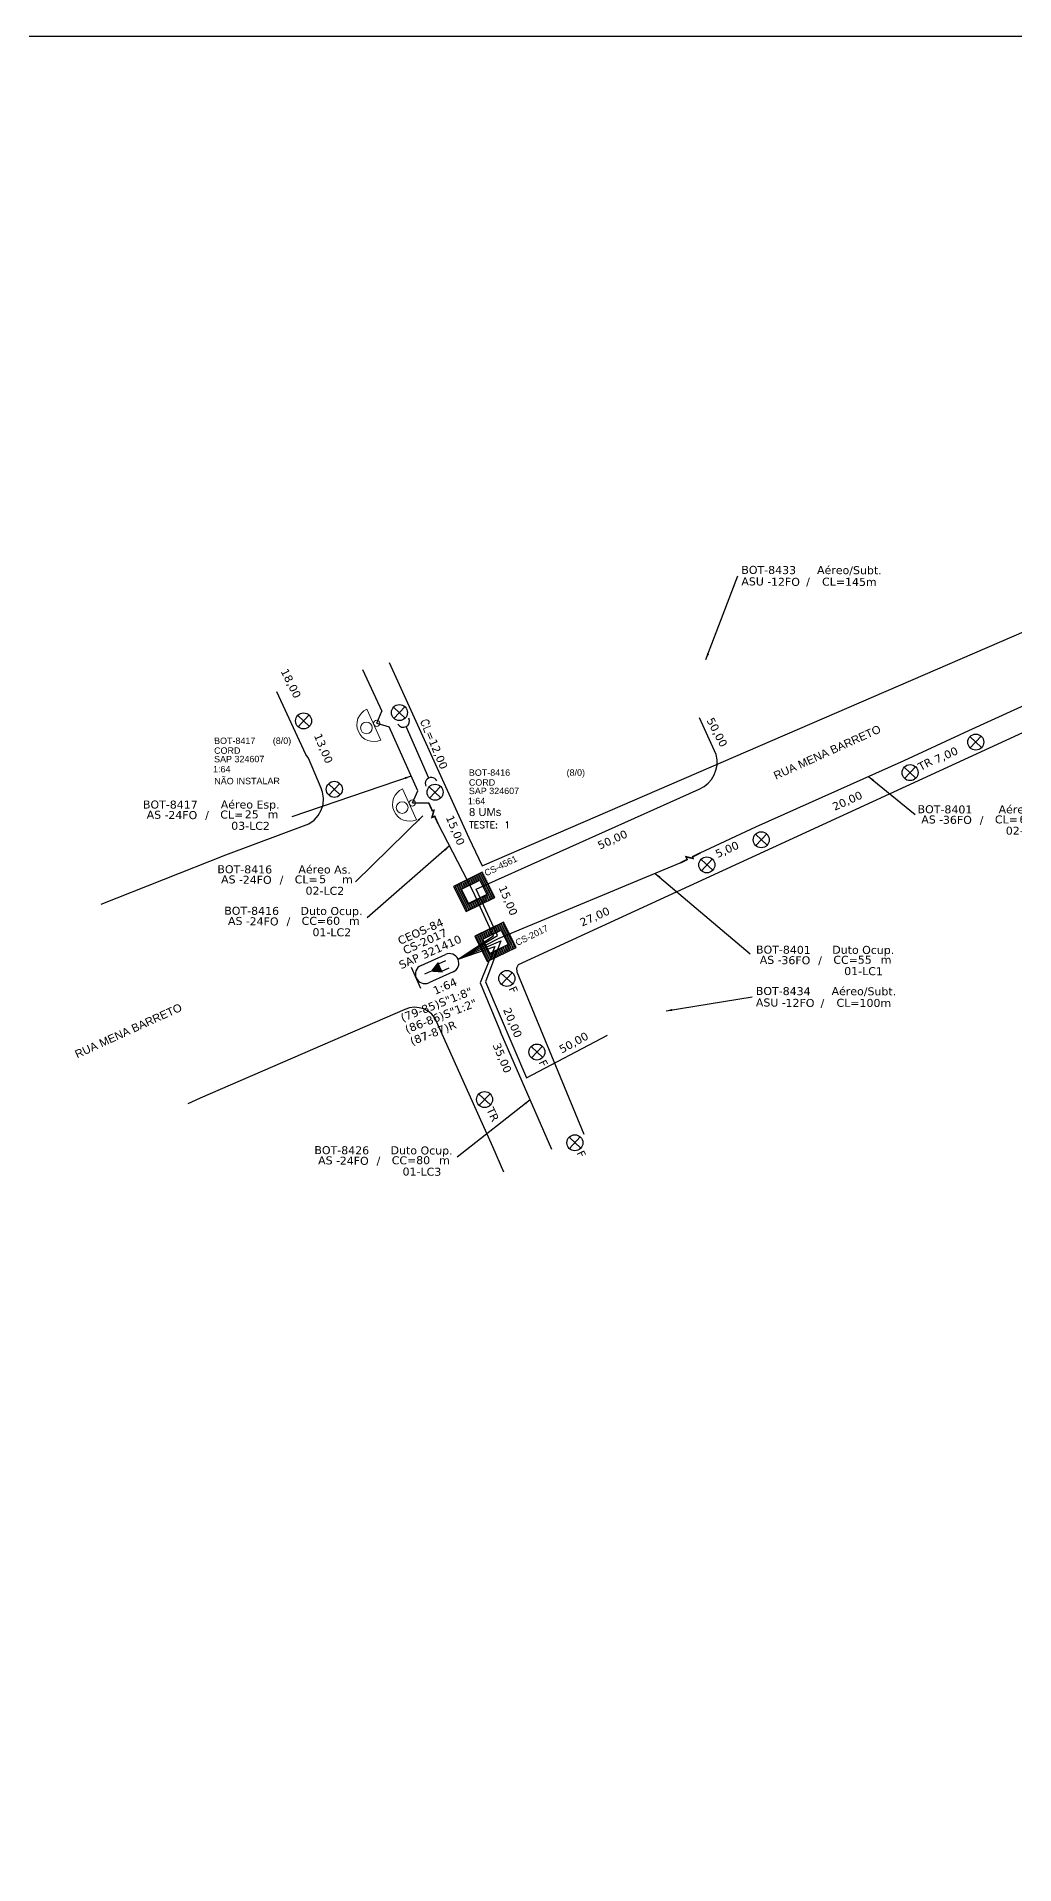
# Model space of a CAD drawing. Extents: x -89 to 749, y 705 to 1299.
# Drawn here: x 429 to 587.8, y 1002 to 1299 of the extents above; entities that cross this region are included whole.
import ezdxf
from ezdxf.enums import TextEntityAlignment as Align

# ---------------------------------------------------------------- set-up
doc = ezdxf.new("R2010")
doc.units = 0
for name, color, linetype in [('10.1-Caixas Subterrâneas', 5, 'Continuous'), ('10.4-Postes', 1, 'Continuous'), ('20.4-CEOS', 1, 'Continuous'), ('CAP a instalar', 1, 'Continuous'), ('label_cabos', 7, 'Continuous'), ('Legenda', 1, 'Continuous'), ('medidas', 3, 'Continuous'), ('QUADRA', 7, 'Continuous'), ('Subida Lateral', 5, 'Continuous')]:
    doc.layers.add(name, color=color, linetype=linetype)
for name, color, linetype, lineweight in [("20.0-LEGENDA DOS CDO'S", 1, 'Continuous', 0), ('20.2-CDO_POSTE', 1, 'Continuous', 5), ('20.6-CORDOALHA_SUPORTE', 7, 'Continuous', 25), ('CORDOALHA_SUPORTE', 7, 'Continuous', 25), ('Segmento Logradouro Texto', 7, 'Continuous', 0)]:
    doc.layers.add(name, color=color, linetype=linetype, lineweight=lineweight)
doc.layers.add('EXTRA', color=50, linetype='Continuous', plot=False)
doc.styles.add('ARIAL', font='arial.ttf')
doc.styles.add('DIGICADE', font='arial.ttf')
doc.styles.add('ROMANS', font='romans')
doc.styles.add('siredit', font='verdana.ttf')
doc.linetypes.add('FENCELINE1', pattern='A,0.25,-0.1,[133,ltypeshp.shx,S=0.1,R=0,X=-0.1,Y=0],-0.1,1', length=1.45)
doc.dimstyles.new('CC', dxfattribs={"dimtxt": 1, "dimasz": 2, "dimexe": 0.18, "dimexo": 0.0625, "dimgap": 0.09, "dimtad": 0, "dimdec": 0, "dimrnd": 1, "dimzin": 0, "dimdsep": 46, "dimtxsty": 'siredit', "dimblk": 'NONE', "dimcen": 0, "dimse1": 1, "dimse2": 1, "dimsd1": 1, "dimsd2": 1, "dimclrt": 7, "dimadec": 0, "dimazin": 0, "dimtfac": 1, "dimtdec": 0, "dimtofl": 0, "dimtmove": 0, "dimatfit": 3, "dimfxl": 0, "dimtolj": 1, "dimtzin": 0, "dimarcsym": 0})

# ---------------------------------------------------------------- blocks, each defined once
blk = doc.blocks.new('*U86')
at = {"layer": '20.4-CEOS', "color": 7, "style": 'siredit'}
for tag, p in [('FIBRAS_SPLITTER', (0, 0)), ('FIBRAS_TOP_C', (0, -4.13)), ('RESERVA_FINAIS', (0, -5.46))]:
    blk.add_attdef(tag, p, '', height=1.01, dxfattribs=at)
for tag, p, flags in [('ID_ATIVIDADE', (0, -6.77), 3), ('QTDE', (0, -9.4), 1), ('FATOR', (0, -8.09), 1), ('FID', (0, -10.71), 1)]:
    blk.add_attdef(tag, p, '', height=1.01, dxfattribs=dict(at, flags=flags))
blk = doc.blocks.new('*U88')
at = {"layer": '20.4-CEOS', "color": 7, "style": 'siredit'}
blk.add_attdef('FIBRAS_SPLITTER', (0, 0), '', height=1.01, dxfattribs=at)
for tag, p, flags in [('ID_ATIVIDADE', (0, -1.48), 3), ('FATOR', (0, -2.79), 1), ('QTDE', (0, -4.11), 1), ('FID', (0, -5.42), 1)]:
    blk.add_attdef(tag, p, '', height=1.01, dxfattribs=dict(at, flags=flags))
blk = doc.blocks.new('*U90')
at = {"color": 0}
blk.add_line((2.14, -0.58), (-2.1, -0.68), dxfattribs=at)
for centre, radius in [((0, 0.38), 0.733), ((0.03, -1.03), 0.393)]:
    blk.add_circle(centre, radius, dxfattribs=at)
blk.add_arc((0.02, -0.63), 2.12, 1.3782, 181.3782, dxfattribs=at)
blk = doc.blocks.new('*X65')
at = {"color": 0, "linetype": 'Continuous'}
for p, q in [((-1.25, 0.34099), (-0.49099, 1.1)), ((-1.25, 0.517767), (-0.667767, 1.1)), ((-1.25, 0.694544), (-0.844544, 1.1)), ((-1.25, 0.87132), (-1.02132, 1.1)), ((-1.25, 1.048097), (-1.198097, 1.1)), ((-1.25, 0.164214), (-0.8035, 0.610714)), ((-1.25, -0.012563), (-0.8035, 0.433937)), ((-1.25, -0.18934), (-0.8035, 0.25716)), ((-1.25, -0.366117), (-0.8035, 0.080383)), ((-0.789214, 0.625), (-0.314214, 1.1)), ((-0.612437, 0.625), (-0.137437, 1.1)), ((-0.43566, 0.625), (0.03934, 1.1)), ((-0.258883, 0.625), (0.216117, 1.1)), ((-0.082107, 0.625), (0.392893, 1.1)), ((0.09467, 0.625), (0.56967, 1.1)), ((0.271447, 0.625), (0.746447, 1.1)), ((0.448223, 0.625), (0.923223, 1.1)), ((0.625, 0.625), (1.1, 1.1)), ((0.801777, 0.625), (1.25, 1.073223)), ((0.8035, 0.449947), (1.25, 0.896447)), ((0.8035, 0.27317), (1.25, 0.71967)), ((0.8035, 0.096393), (1.25, 0.542893)), ((0.8035, -0.080383), (1.25, 0.366117)), ((0.8035, -0.25716), (1.25, 0.18934)), ((0.8035, -0.433937), (1.25, 0.012563)), ((-1.25, -0.542893), (-0.8035, -0.096393)), ((-1.25, -0.71967), (-0.8035, -0.27317)), ((-1.25, -0.896447), (-0.8035, -0.449947)), ((-1.25, -1.073223), (-0.801777, -0.625)), ((-1.1, -1.1), (-0.625, -0.625)), ((-0.923223, -1.1), (-0.448223, -0.625)), ((-0.746447, -1.1), (-0.271447, -0.625)), ((-0.56967, -1.1), (-0.09467, -0.625)), ((-0.392893, -1.1), (0.082107, -0.625)), ((-0.216117, -1.1), (0.258883, -0.625)), ((-0.03934, -1.1), (0.43566, -0.625)), ((0.137437, -1.1), (0.612437, -0.625)), ((0.314214, -1.1), (0.789214, -0.625)), ((0.49099, -1.1), (1.25, -0.34099)), ((0.667767, -1.1), (1.25, -0.517767)), ((0.8035, -0.610714), (1.25, -0.164214)), ((0.844544, -1.1), (1.25, -0.694544)), ((1.02132, -1.1), (1.25, -0.87132)), ((1.198097, -1.1), (1.25, -1.048097))]:
    blk.add_line(p, q, dxfattribs=at)
blk = doc.blocks.new('MANHOLE_MQ')
at = {"color": 0, "linetype": 'Continuous'}
for p, q in [((0.00000623, 0.00000569), (-0.00000627, 0.00000569)), ((-0.00000627, 0.00000569), (-0.00000627, -0.00000531)), ((-0.00000404, 0.00000331), (0.00000399, 0.00000331)), ((-0.00000404, -0.00000294), (-0.00000404, 0.00000331)), ((0.00000399, 0.00000331), (0.00000399, -0.00000294)), ((0.00000623, -0.00000531), (0.00000623, 0.00000569)), ((-0.00000627, -0.00000531), (0.00000623, -0.00000531)), ((0.00000399, -0.00000294), (-0.00000404, -0.00000294)), ((0.00000399, -0.00000294), (0.00000399, -0.00000294))]:
    blk.add_line(p, q, dxfattribs=at)
at = {"color": 0, "linetype": 'Continuous', "xscale": 5e-06, "yscale": 5e-06, "zscale": 1e-05}
blk.add_blockref('*X65', (-0.00000002, 0.00000019), dxfattribs=at)
blk = doc.blocks.new('Inst CDOE-8 CAIXA DIST OPT CDOE 48F_8D C_SPL OPTAP')
at = {"layer": "20.0-LEGENDA DOS CDO'S", "color": 0}
for tag, p, style, flags in [('ID_ATIVIDADE', (0.12, 6.47), 'ARIAL', 3), ('FATOR', (7.92, 6.47), 'ARIAL', 1), ('QTDE', (0.23, -0.97), 'DIGICADE', 3)]:
    blk.add_attdef(tag, p, '', height=0.8, rotation=0.118, dxfattribs=dict(at, style=style, flags=flags))
at = {"layer": "20.0-LEGENDA DOS CDO'S", "color": 0, "style": 'ARIAL'}
for tag, p, height in [('CORDOALHA', (0.12, 4.02), 0.8), ('FID', (0.12, 5.25), 0.8), ('1:XX', (-0.01, 1.7), 0.8), ('SAP', (0.12, 2.96), 0.8), ('UMS', (0.14, 0.22), 1)]:
    blk.add_attdef(tag, p, '', height=height, rotation=0.118, dxfattribs=at)
blk.add_attdef('FIBRAS_UTILIZADAS', text='', height=0.8, rotation=0.118, dxfattribs=at).set_placement((13.48, 5.26), align=Align.CENTER)
blk = doc.blocks.new('Teste  FTTH')
at = {"color": 0, "lineweight": 0, "style": 'ROMANS'}
for tag, p in [('TESTE', (-2.3, -0.29)), ('QTDE', (0.21, -0.29))]:
    blk.add_attdef(tag, p, '', height=0.48, dxfattribs=at)
for tag, p, flags in [('FID', (-2.23, -1.25), 1), ('FATOR', (-2.23, -2.03), 3), ('ID_ATIVIDADE', (-2.23, -2.72), 3)]:
    blk.add_attdef(tag, p, '', height=0.48, dxfattribs=dict(at, flags=flags))
blk = doc.blocks.new('CDOE_CT_POSTE')
at = {"layer": "20.0-LEGENDA DOS CDO'S", "color": 0, "style": 'ARIAL'}
for tag, p in [('CDO_N', (0.12, 5.25)), ('CORDOALHA', (0.12, 4.02)), ('SAP', (0.12, 2.96)), ('1:XX', (0.14, 1.23)), ('UMS', (0.14, 0.22))]:
    blk.add_attdef(tag, p, '', height=0.68, rotation=0.118, dxfattribs=at)
blk.add_attdef('FIBRAS_UTILIZADAS', text='', height=0.68, rotation=0.118, dxfattribs=at).set_placement((7.83, 5.26), align=Align.CENTER)
blk = doc.blocks.new('Inst CORD ALUMINIO 4.8 MM 3F(sem recursos)')
at = {"layer": '20.6-CORDOALHA_SUPORTE', "color": 0, "lineweight": 0, "style": 'ROMANS'}
blk.add_attdef('LANCE', text='', height=1, dxfattribs=at).set_placement((-0.54, -2.21), align=Align.RIGHT)
at = {"layer": '20.6-CORDOALHA_SUPORTE', "color": 0, "style": 'siredit'}
blk.add_attdef('QTDE', (-0.54, -2.21), '', height=1, rotation=359.69, dxfattribs=at)
at = {"layer": '20.6-CORDOALHA_SUPORTE', "color": 0, "lineweight": 0, "style": 'ROMANS'}
for tag, p, flags in [('FATOR', (-5.2, -4.44), 3), ('ID_ATIVIDADE', (-5.2, -6.67), 3), ('FID', (-5.2, -8.9), 1)]:
    blk.add_attdef(tag, p, '', height=1, dxfattribs=dict(at, flags=flags))
blk = doc.blocks.new('Inst CB AS CFOA-SM-AS-80-TS-36')
at = {"layer": 'label_cabos', "color": 0, "style": 'siredit'}
for tag, flags, p in [('ID_ATIVIDADE', 3, (1.31, 2.67)), ('FATOR', 1, (11.56, 2.55))]:
    blk.add_attdef(tag, text='', height=1, rotation=359.69, dxfattribs=dict(at, flags=flags)).set_placement(p, align=Align.MIDDLE_CENTER)
for tag, p in [('TIPO_CABO', (1.76, 0)), ('DESTINO_CABO', (3.13, 1.26)), ('CABO', (4.69, -0.05)), ('/', (7.71, -0.05)), ('LANCE', (10.81, 0)), ('TIPO_CABO', (13.11, 1.24)), ('UND', (15.96, 0)), ('FID', (13.15, -1.41))]:
    blk.add_attdef(tag, text='', height=1, rotation=359.69, dxfattribs=at).set_placement(p, align=Align.MIDDLE_CENTER)
blk.add_attdef('QTDE', (12.43, -0.47), '', height=1, rotation=359.69, dxfattribs=at)
blk = doc.blocks.new('Inst CB DT OCUP CFOA-SM-AS-80-TS-36')
at = {"layer": 'label_cabos', "color": 0, "style": 'siredit'}
for tag, flags, p in [('ID_ATIVIDADE', 3, (1.31, 2.67)), ('FATOR', 1, (11.56, 2.55))]:
    blk.add_attdef(tag, text='', height=1, rotation=359.69, dxfattribs=dict(at, flags=flags)).set_placement(p, align=Align.MIDDLE_CENTER)
for tag, p in [('TIPO_CABO', (1.76, 0)), ('DESTINO_CABO', (3.13, 1.26)), ('CABO', (4.69, -0.05)), ('/', (7.71, -0.05)), ('LANCE', (10.91, 0)), ('TIPO_CABO', (13.11, 1.24)), ('UND', (15.96, 0)), ('FID', (13.15, -1.41))]:
    blk.add_attdef(tag, text='', height=1, rotation=359.69, dxfattribs=at).set_placement(p, align=Align.MIDDLE_CENTER)
blk.add_attdef('QTDE', (12.43, -0.47), '', height=1, rotation=359.69, dxfattribs=at)
blk = doc.blocks.new('_None')
blk = doc.blocks.new('Inst CB DT OCUP CFOA-SM-AS-80-TS-24')
at = {"layer": 'label_cabos', "color": 0, "style": 'siredit'}
for tag, flags, p in [('ID_ATIVIDADE', 3, (1.31, 2.67)), ('FATOR', 1, (11.56, 2.55))]:
    blk.add_attdef(tag, text='', height=1, rotation=359.69, dxfattribs=dict(at, flags=flags)).set_placement(p, align=Align.MIDDLE_CENTER)
for tag, p in [('TIPO_CABO', (1.76, 0)), ('DESTINO_CABO', (3.13, 1.26)), ('CABO', (4.69, -0.05)), ('/', (7.71, -0.05)), ('LANCE', (10.91, 0)), ('TIPO_CABO', (13.11, 1.24)), ('UND', (15.96, 0)), ('FID', (13.15, -1.41))]:
    blk.add_attdef(tag, text='', height=1, rotation=359.69, dxfattribs=at).set_placement(p, align=Align.MIDDLE_CENTER)
blk.add_attdef('QTDE', (12.43, -0.47), '', height=1, rotation=359.69, dxfattribs=at)
blk = doc.blocks.new('Inst CB AS CFOA-SM-AS-80-TS-24')
at = {"layer": 'label_cabos', "color": 0, "style": 'siredit'}
for tag, flags, p in [('ID_ATIVIDADE', 3, (1.31, 2.67)), ('FATOR', 1, (11.56, 2.55))]:
    blk.add_attdef(tag, text='', height=1, rotation=359.69, dxfattribs=dict(at, flags=flags)).set_placement(p, align=Align.MIDDLE_CENTER)
for tag, p in [('TIPO_CABO', (1.76, 0)), ('DESTINO_CABO', (3.13, 1.26)), ('CABO', (4.69, -0.05)), ('/', (7.71, -0.05)), ('LANCE', (10.81, 0)), ('TIPO_CABO', (13.11, 1.24)), ('UND', (15.96, 0)), ('FID', (13.15, -1.41))]:
    blk.add_attdef(tag, text='', height=1, rotation=359.69, dxfattribs=at).set_placement(p, align=Align.MIDDLE_CENTER)
blk.add_attdef('QTDE', (12.43, -0.47), '', height=1, rotation=359.69, dxfattribs=at)
blk = doc.blocks.new('Inst CB ESP CFOA-SM-AS-80-TS-24')
at = {"layer": 'label_cabos', "color": 0, "style": 'siredit'}
for tag, flags, p in [('ID_ATIVIDADE', 3, (1.31, 2.67)), ('FATOR', 1, (11.56, 2.55))]:
    blk.add_attdef(tag, text='', height=1, rotation=359.69, dxfattribs=dict(at, flags=flags)).set_placement(p, align=Align.MIDDLE_CENTER)
for tag, p in [('TIPO_CABO', (1.76, 0)), ('DESTINO_CABO', (3.13, 1.26)), ('CABO', (4.69, -0.05)), ('/', (7.71, -0.05)), ('LANCE', (10.81, 0)), ('TIPO_CABO', (13.11, 1.24)), ('UND', (15.96, 0)), ('FID', (13.15, -1.41))]:
    blk.add_attdef(tag, text='', height=1, rotation=359.69, dxfattribs=at).set_placement(p, align=Align.MIDDLE_CENTER)
blk.add_attdef('QTDE', (12.43, -0.47), '', height=1, rotation=359.69, dxfattribs=at)
blk = doc.blocks.new('LEGENDA DOS CABOS')
at = {"layer": 'EXTRA', "color": 0, "style": 'siredit'}
for tag, p in [('ID', (4.6, 0.97)), ('XX', (9.03, 0.97))]:
    blk.add_attdef(tag, text='', height=0.48, rotation=359.69, dxfattribs=at).set_placement(p, align=Align.MIDDLE_CENTER)
at = {"layer": 'Legenda', "color": 0, "style": 'siredit'}
for tag, p in [('TIPO_CABO', (1.31, 0)), ('CABO', (4.69, -0.05)), ('/', (6.81, -0.05)), ('METROS', (10.03, -0.05))]:
    blk.add_attdef(tag, text='', height=0.8, rotation=359.69, dxfattribs=at).set_placement(p, align=Align.MIDDLE_CENTER)

msp = doc.modelspace()

# ---------------------------------------------------------------- linework, layer by layer
msp.add_lwpolyline([(-89.32, 705.02), (749.25, 705.02), (749.25, 1299.02), (-89.32, 1299.02), (-89.32, 705.02)])
at = {"layer": '10.4-Postes', "color": 1}
for p, q in [((471.4, 1188.72), (473.3, 1186.94)), ((473.23, 1188.78), (471.46, 1186.88)), ((486.97, 1190.07), (488.87, 1188.29)), ((488.81, 1190.13), (487.03, 1188.23)), ((580.6, 1185.28), (582.5, 1183.5)), ((582.44, 1185.34), (580.66, 1183.44)), ((569.93, 1180.31), (571.83, 1178.53)), ((571.77, 1180.37), (569.99, 1178.47)), ((476.4, 1177.6), (478.3, 1175.82)), ((478.24, 1177.66), (476.46, 1175.76)), ((492.77, 1177.12), (494.67, 1175.34)), ((494.6, 1177.18), (492.83, 1175.28)), ((545.75, 1169.4), (547.65, 1167.62)), ((547.59, 1169.46), (545.81, 1167.56)), ((536.92, 1165.33), (538.81, 1163.56)), ((538.75, 1165.39), (536.98, 1163.49)), ((504.42, 1146.86), (506.32, 1145.09)), ((506.26, 1146.92), (504.48, 1145.03)), ((509.3, 1134.92), (511.2, 1133.14)), ((511.14, 1134.98), (509.36, 1133.08)), ((500.81, 1127.2), (502.71, 1125.43)), ((502.65, 1127.26), (500.87, 1125.37)), ((515.47, 1120.18), (517.37, 1118.4)), ((517.31, 1120.24), (515.53, 1118.34))]:
    msp.add_line(p, q, dxfattribs=at)
for centre in [(472.35, 1187.83), (487.92, 1189.18), (581.55, 1184.39), (570.88, 1179.42), (477.35, 1176.71), (493.72, 1176.23), (546.7, 1168.51), (537.86, 1164.44), (505.37, 1145.98), (510.25, 1134.03), (501.76, 1126.31), (516.42, 1119.29)]:
    msp.add_circle(centre, 1.3, dxfattribs=at)
at = {"layer": '20.2-CDO_POSTE', "color": 7}
msp.add_line((488.43, 1176.8), (490.71, 1171.77), dxfattribs=at)
for centre, radius in [((488.37, 1173.75), 0.953), ((490.03, 1174.5), 0.511)]:
    msp.add_circle(centre, radius, dxfattribs=at)
msp.add_arc((489.57, 1174.29), 2.76, 114.3959, 294.3959, dxfattribs=at)
at = {"layer": '20.4-CEOS', "color": 5}
for p, q in [((491.43, 1148.11), (495.4, 1149.87)), ((496.66, 1147.04), (492.69, 1145.28))]:
    msp.add_line(p, q, dxfattribs=at)
for points in [[(491.41, 1144.35), (489.89, 1147.77)], [(492.95, 1147.09), (492, 1146.66)], [(494.27, 1148.35), (495.47, 1148.88)], [(494.79, 1147.17), (496, 1147.7)]]:
    msp.add_lwpolyline(points, dxfattribs=at)
msp.add_lwpolyline([(492.95, 1147.09, 0, 1.91, 0), (494.59, 1147.82, 1.91, 1.91, 0)], format="xyseb", dxfattribs=at)
for centre, start, end in [((496.03, 1148.46), 294.0128, 114.0128), ((492.06, 1146.69), 114.0128, 294.0128)]:
    msp.add_arc(centre, 1.55, start, end, dxfattribs=at)
at = {"layer": 'CAP a instalar', "color": 7, "linetype": 'FENCELINE1', "ltscale": 5}
for points in [[(481.91, 1196.19), (485.09, 1189.4), (485.09, 1189.4)], [(484.24, 1187.45), (485.09, 1189.4)], [(484.24, 1187.45), (486.25, 1186.84)], [(490.89, 1176.45), (486.25, 1186.84)], [(490.03, 1174.5), (490.89, 1176.45)], [(490.03, 1174.5), (492.69, 1174.49)], [(499.87, 1160.24), (494.17, 1171.19)], [(497.45, 1149.09), (503.2, 1152.93), (499.87, 1160.24)], [(497.45, 1149.09), (503.41, 1151.17), (501.06, 1145.25), (504.34, 1137.31)], [(512.7, 1118.21), (504.34, 1137.31)]]:
    msp.add_lwpolyline(points, dxfattribs=at)
at = {"layer": 'CAP a instalar', "color": 5, "linetype": 'FENCELINE1', "ltscale": 5}
for points in [[(536.79, 1166.37), (545.83, 1170.61), (569.93, 1181.39), (580.43, 1186.26), (603.1, 1196.62)], [(497.45, 1149.09), (504.11, 1152.53), (533.55, 1164.76)]]:
    msp.add_lwpolyline(points, dxfattribs=at)
at = {"layer": 'CAP a instalar', "color": 8, "linetype": 'FENCELINE1', "ltscale": 5}
msp.add_lwpolyline([(497.45, 1149.09), (503.86, 1152.94), (500.41, 1160.49), (536.64, 1176.72, 0.362722), (539.4, 1182.36), (536.65, 1188.33)], format="xyb", dxfattribs=at)
msp.add_lwpolyline([(497.45, 1149.09), (504.39, 1152.08), (501.91, 1145.42), (508.55, 1129.86), (521.72, 1136.76)], dxfattribs=at)
at = {"layer": 'CORDOALHA_SUPORTE', "color": 7}
for points in [[(487.68, 1187.32, 1), (489.43, 1188.25)], [(494, 1178.08, 1), (492.22, 1177.2)]]:
    msp.add_lwpolyline(points, format="xyb", dxfattribs=at)
msp.add_lwpolyline([(492.71, 1178.55), (489.02, 1186.91)], dxfattribs=at)
at = {"layer": 'QUADRA'}
for points in [[(486.25, 1197.33), (486.53, 1196.73), (499.22, 1168.84), (501.39, 1164.3), (616.21, 1213.95), (618.86, 1215.12), (619.5, 1215.54), (620.05, 1216.08), (620.46, 1216.71), (620.72, 1217.41), (620.81, 1218.14), (620.75, 1218.87), (620.51, 1219.58), (619.07, 1222.72), (617.38, 1226.41), (616.49, 1228.3)], [(682.65, 1095.36), (670.63, 1120.52), (637.71, 1189.49), (631.25, 1202.45), (630.78, 1203.06), (630.16, 1203.5), (629.4, 1203.75), (628.62, 1203.76), (627.85, 1203.54), (614.2, 1197.41), (507.19, 1148.2), (506.92, 1147.64), (506.98, 1147.03), (506.98, 1147.03), (517.89, 1120.66)], [(682.65, 1095.36), (670.63, 1120.52), (637.71, 1189.49), (631.25, 1202.45), (630.78, 1203.06), (630.16, 1203.5), (629.4, 1203.75), (628.62, 1203.76), (627.85, 1203.54), (614.2, 1197.41), (507.19, 1148.2), (506.92, 1147.64), (506.98, 1147.03), (506.98, 1147.03), (517.89, 1120.66)], [(439.45, 1158.05), (459.7, 1166.08), (473.21, 1171.11), (474.05, 1171.72), (474.72, 1172.47), (475.22, 1173.33), (475.51, 1174.27), (475.59, 1175.26), (475.45, 1176.23), (475.21, 1176.89), (473.17, 1181.77), (472.71, 1182.38), (468.03, 1192.53)], [(439.45, 1158.05), (459.7, 1166.08), (473.21, 1171.11), (474.05, 1171.72), (474.72, 1172.47), (475.22, 1173.33), (475.51, 1174.27), (475.59, 1175.26), (475.45, 1176.23), (475.21, 1176.89), (473.17, 1181.77), (472.71, 1182.38), (468.03, 1192.53)], [(504.89, 1114.52), (503.07, 1118.6), (493.68, 1139.59), (493.2, 1140.17), (492.6, 1140.66), (491.91, 1141.02), (491.15, 1141.23), (490.36, 1141.29), (489.56, 1141.2), (488.82, 1140.96), (455.53, 1126.52), (453.53, 1125.6)], [(504.89, 1114.52), (503.07, 1118.6), (493.68, 1139.59), (493.2, 1140.17), (492.6, 1140.66), (491.91, 1141.02), (491.15, 1141.23), (490.36, 1141.29), (489.56, 1141.2), (488.82, 1140.96), (455.53, 1126.52), (453.53, 1125.6)]]:
    msp.add_lwpolyline(points, dxfattribs=at)
at = {"layer": 'Subida Lateral', "color": 5, "const_width": 0.26}
for points in [[(494.17, 1171.19), (493.66, 1172.32), (493.21, 1172.16), (493.53, 1173.29), (493.26, 1173.24), (492.69, 1174.49)], [(533.55, 1164.76), (534.66, 1165.31), (534.48, 1165.75), (535.62, 1165.48), (535.56, 1165.75), (536.79, 1166.37)]]:
    msp.add_lwpolyline(points, dxfattribs=at)

# ---------------------------------------------------------------- block references
at = {"color": 0, "lineweight": 0, "xscale": 1.3, "yscale": 1.3, "zscale": 1.3, "rotation": 293.1079961886182}
msp.add_blockref('Inst CORD ALUMINIO 4.8 MM 3F(sem recursos)', (495.58, 1185.01), dxfattribs=at).add_auto_attribs({'QTDE': '12,00', 'LANCE': 'CL='})
at = {"layer": '10.1-Caixas Subterrâneas', "color": 30, "xscale": 415723.8206045056, "yscale": 415723.8206045057, "zscale": 415723.8206045057, "rotation": 206.170925510619}
for p in [(500.02, 1160.11), (503.48, 1152.01)]:
    msp.add_blockref('MANHOLE_MQ', p, dxfattribs=at)
at = {"layer": "20.0-LEGENDA DOS CDO'S", "color": 252}
ref = msp.add_blockref('CDOE_CT_POSTE', (457.66, 1177.25), dxfattribs=dict(at, xscale=1.3, yscale=1.3, zscale=1.3))
ref.add_attrib('CDO_N', 'BOT-8417', (457.82, 1184.07), dxfattribs={"color": 0, "height": 1.04, "rotation": 0.118, "style": 'ARIAL'})
ref.add_attrib('CORDOALHA', 'CORD', (457.82, 1182.48), dxfattribs={"color": 0, "height": 1.04, "rotation": 0.118, "style": 'ARIAL'})
ref.add_attrib('SAP', 'SAP 324607', (457.82, 1181.1), dxfattribs={"color": 0, "height": 1.04, "rotation": 0.118, "style": 'ARIAL'})
ref.add_attrib('1:XX', '1:64', (457.65, 1179.46), dxfattribs={"color": 0, "height": 1.04, "rotation": 0.118, "style": 'ARIAL'})
ref.add_attrib('UMS', 'NÃO INSTALAR', (457.85, 1177.53), dxfattribs={"color": 0, "height": 1.04, "rotation": 0.118, "style": 'ARIAL'})
ref.add_attrib('FIBRAS_UTILIZADAS', '     (8/0)', dxfattribs={"color": 0, "height": 1.04, "rotation": 0.118, "style": 'ARIAL'}).set_placement((467.84, 1184.09), align=Align.CENTER)
at = {"layer": "20.0-LEGENDA DOS CDO'S", "color": 7, "lineweight": 0, "xscale": 1.3, "yscale": 1.3, "zscale": 1.3}
msp.add_blockref('Inst CDOE-8 CAIXA DIST OPT CDOE 48F_8D C_SPL OPTAP', (499.05, 1172.08), dxfattribs=at).add_auto_attribs({'FID': 'BOT-8416', 'CORDOALHA': 'CORD', 'SAP': 'SAP 324607', '1:XX': '1:64', 'UMS': '8 UMs', 'FIBRAS_UTILIZADAS': '(8/0)'})
at = {"layer": "20.0-LEGENDA DOS CDO'S", "color": 7, "lineweight": 0, "xscale": 2.27565, "yscale": 2.27565, "zscale": 2.27565, "rotation": 3.126797674058592e-05}
msp.add_blockref('Teste  FTTH', (504.48, 1171.04), dxfattribs=at).add_auto_attribs({'TESTE': 'TESTE:', 'QTDE': '1'})
at = {"layer": '20.2-CDO_POSTE', "color": 8, "xscale": 1.3, "yscale": 1.3, "zscale": 1.3, "rotation": 113.0177794783651}
msp.add_blockref('*U90', (483.02, 1186.89), dxfattribs=at)
at = {"layer": '20.4-CEOS', "color": 0, "lineweight": 0}
ref = msp.add_blockref('*U86', (488.42, 1138.91), dxfattribs=dict(at, xscale=1.3, yscale=1.3, zscale=1.3, rotation=21.2092261342228))
ref.add_attrib('FIBRAS_SPLITTER', '(79-85)S"1:8"', (488.42, 1138.91), dxfattribs={"color": 7, "height": 1.3126, "rotation": 21.2092, "style": 'siredit'})
ref.add_attrib('RESERVA_FINAIS', '(87-87)R', (489.96, 1135.09), dxfattribs={"color": 7, "height": 1.313, "rotation": 21.2092, "style": 'siredit'})
at = {"layer": '20.4-CEOS', "color": 0, "lineweight": 0, "xscale": 1.3, "yscale": 1.3, "zscale": 1.3, "rotation": 21.2092261342228}
msp.add_blockref('*U88', (489.15, 1137.03), dxfattribs=at).add_auto_attribs({'FIBRAS_SPLITTER': '(86-86)S"1:2"'})
at = {"layer": 'label_cabos', "color": 0, "lineweight": 0}
ref = msp.add_blockref('LEGENDA DOS CABOS', (542.34, 1209.81), dxfattribs=dict(at, xscale=1.3, yscale=1.3, zscale=1.3))
ref.add_attrib('ID', 'BOT-8433', dxfattribs={"color": 0, "height": 1.3, "rotation": 359.69, "style": 'siredit'}).set_placement((547.91, 1212.35), align=Align.MIDDLE_CENTER)
ref.add_attrib('CABO', ' 12FO', dxfattribs={"color": 0, "height": 1.3, "rotation": 359.69, "style": 'siredit'}).set_placement((550.35, 1210.43), align=Align.MIDDLE_CENTER)
ref.add_attrib('METROS', 'CL=145m', dxfattribs={"color": 0, "height": 1.3, "rotation": 359.69, "style": 'siredit'}).set_placement((561.01, 1210.43), align=Align.MIDDLE_CENTER)
ref.add_attrib('XX', 'Aéreo/Subt.', dxfattribs={"color": 0, "height": 1.3, "rotation": 359.69, "style": 'siredit'}).set_placement((561.01, 1212.32), align=Align.MIDDLE_CENTER)
ref.add_attrib('/', '/', dxfattribs={"color": 0, "height": 1.3, "rotation": 359.69, "style": 'siredit'}).set_placement((554.29, 1210.43), align=Align.MIDDLE_CENTER)
ref.add_attrib('TIPO_CABO', 'ASU -', dxfattribs={"color": 0, "height": 1.3, "rotation": 359.69, "style": 'siredit'}).set_placement((545.9, 1210.49), align=Align.MIDDLE_CENTER)
at = {"layer": 'label_cabos'}
ref = msp.add_blockref('Inst CB ESP CFOA-SM-AS-80-TS-24', (446.64, 1172.58), dxfattribs=dict(at, xscale=1.3, yscale=1.3, zscale=1.3, rotation=0.1315642785740555))
ref.add_attrib('DESTINO_CABO', 'BOT-8417', dxfattribs={"color": 0, "height": 1.3, "rotation": 359.8216, "style": 'siredit'}).set_placement((450.71, 1174.23), align=Align.MIDDLE_CENTER)
ref.add_attrib('TIPO_CABO', 'Aéreo Esp.', dxfattribs={"color": 0, "height": 1.3, "rotation": 359.8216, "style": 'siredit'}).set_placement((463.68, 1174.24), align=Align.MIDDLE_CENTER)
ref.add_attrib('CABO', '24FO', dxfattribs={"color": 0, "height": 1.3, "rotation": 359.8216, "style": 'siredit'}).set_placement((452.73, 1172.53), align=Align.MIDDLE_CENTER)
ref.add_attrib('/', '/', dxfattribs={"color": 0, "height": 1.3, "rotation": 359.8216, "style": 'siredit'}).set_placement((456.67, 1172.54), align=Align.MIDDLE_CENTER)
ref.add_attrib('TIPO_CABO', 'AS - ', dxfattribs={"color": 0, "height": 1.3, "rotation": 359.8216, "style": 'siredit'}).set_placement((448.93, 1172.58), align=Align.MIDDLE_CENTER)
ref.add_attrib('FID', '03-LC2', dxfattribs={"color": 0, "height": 1.3, "rotation": 359.8216, "style": 'siredit'}).set_placement((463.74, 1170.78), align=Align.MIDDLE_CENTER)
ref.add_attrib('LANCE', 'CL=', dxfattribs={"color": 0, "height": 1.3, "rotation": 359.8216, "style": 'siredit'}).set_placement((460.69, 1172.61), align=Align.MIDDLE_CENTER)
ref.add_attrib('QTDE', '25', (462.8, 1172), dxfattribs={"color": 0, "height": 1.3, "rotation": 359.8216, "style": 'siredit'})
ref.add_attrib('UND', 'm', dxfattribs={"color": 0, "height": 1.3, "rotation": 359.8216, "style": 'siredit'}).set_placement((467.39, 1172.63), align=Align.MIDDLE_CENTER)
at = {"layer": 'label_cabos', "color": 0, "lineweight": 0}
ref = msp.add_blockref('Inst CB AS CFOA-SM-AS-80-TS-36', (572.47, 1171.82), dxfattribs=dict(at, xscale=1.3, yscale=1.3, zscale=1.3))
ref.add_attrib('DESTINO_CABO', 'BOT-8401', dxfattribs={"color": 0, "height": 1.3, "rotation": 359.69, "style": 'siredit'}).set_placement((576.54, 1173.46), align=Align.MIDDLE_CENTER)
ref.add_attrib('TIPO_CABO', 'Aéreo As.', dxfattribs={"color": 0, "height": 1.3, "rotation": 359.69, "style": 'siredit'}).set_placement((589.51, 1173.44), align=Align.MIDDLE_CENTER)
ref.add_attrib('CABO', '36FO', dxfattribs={"color": 0, "height": 1.3, "rotation": 359.69, "style": 'siredit'}).set_placement((578.56, 1171.75), align=Align.MIDDLE_CENTER)
ref.add_attrib('/', '/', dxfattribs={"color": 0, "height": 1.3, "rotation": 359.69, "style": 'siredit'}).set_placement((582.5, 1171.75), align=Align.MIDDLE_CENTER)
ref.add_attrib('TIPO_CABO', 'AS - ', dxfattribs={"color": 0, "height": 1.3, "rotation": 359.69, "style": 'siredit'}).set_placement((574.76, 1171.81), align=Align.MIDDLE_CENTER)
ref.add_attrib('FID', '02-LC1', dxfattribs={"color": 0, "height": 1.3, "rotation": 359.69, "style": 'siredit'}).set_placement((589.56, 1169.98), align=Align.MIDDLE_CENTER)
ref.add_attrib('LANCE', 'CL=', dxfattribs={"color": 0, "height": 1.3, "rotation": 359.69, "style": 'siredit'}).set_placement((586.52, 1171.82), align=Align.MIDDLE_CENTER)
ref.add_attrib('QTDE', '60', (588.63, 1171.2), dxfattribs={"color": 0, "height": 1.3, "rotation": 359.69, "style": 'siredit'})
ref.add_attrib('UND', 'm', dxfattribs={"color": 0, "height": 1.3, "rotation": 359.69, "style": 'siredit'}).set_placement((593.23, 1171.82), align=Align.MIDDLE_CENTER)
at = {"layer": 'label_cabos'}
ref = msp.add_blockref('Inst CB AS CFOA-SM-AS-80-TS-24', (458.73, 1162.07), dxfattribs=dict(at, xscale=1.3, yscale=1.3, zscale=1.3))
ref.add_attrib('DESTINO_CABO', 'BOT-8416', dxfattribs={"color": 0, "height": 1.3, "rotation": 359.69, "style": 'siredit'}).set_placement((462.8, 1163.71), align=Align.MIDDLE_CENTER)
ref.add_attrib('TIPO_CABO', 'Aéreo As.', dxfattribs={"color": 0, "height": 1.3, "rotation": 359.69, "style": 'siredit'}).set_placement((475.77, 1163.69), align=Align.MIDDLE_CENTER)
ref.add_attrib('CABO', '24FO', dxfattribs={"color": 0, "height": 1.3, "rotation": 359.69, "style": 'siredit'}).set_placement((464.82, 1162.01), align=Align.MIDDLE_CENTER)
ref.add_attrib('/', '/', dxfattribs={"color": 0, "height": 1.3, "rotation": 359.69, "style": 'siredit'}).set_placement((468.76, 1162.01), align=Align.MIDDLE_CENTER)
ref.add_attrib('TIPO_CABO', 'AS - ', dxfattribs={"color": 0, "height": 1.3, "rotation": 359.69, "style": 'siredit'}).set_placement((461.02, 1162.07), align=Align.MIDDLE_CENTER)
ref.add_attrib('FID', '02-LC2', dxfattribs={"color": 0, "height": 1.3, "rotation": 359.69, "style": 'siredit'}).set_placement((475.82, 1160.23), align=Align.MIDDLE_CENTER)
ref.add_attrib('LANCE', 'CL=', dxfattribs={"color": 0, "height": 1.3, "rotation": 359.69, "style": 'siredit'}).set_placement((472.78, 1162.07), align=Align.MIDDLE_CENTER)
ref.add_attrib('QTDE', '5', (474.89, 1161.46), dxfattribs={"color": 0, "height": 1.3, "rotation": 359.69, "style": 'siredit'})
ref.add_attrib('UND', 'm', dxfattribs={"color": 0, "height": 1.3, "rotation": 359.69, "style": 'siredit'}).set_placement((479.48, 1162.07), align=Align.MIDDLE_CENTER)
at = {"layer": 'label_cabos', "color": 0, "lineweight": 0}
ref = msp.add_blockref('Inst CB DT OCUP CFOA-SM-AS-80-TS-24', (459.85, 1155.33), dxfattribs=dict(at, xscale=1.3, yscale=1.3, zscale=1.3))
ref.add_attrib('DESTINO_CABO', 'BOT-8416', dxfattribs={"color": 0, "height": 1.3, "rotation": 359.69, "style": 'siredit'}).set_placement((463.92, 1156.97), align=Align.MIDDLE_CENTER)
ref.add_attrib('CABO', '24FO', dxfattribs={"color": 0, "height": 1.3, "rotation": 359.69, "style": 'siredit'}).set_placement((465.94, 1155.26), align=Align.MIDDLE_CENTER)
ref.add_attrib('TIPO_CABO', 'Duto Ocup.', dxfattribs={"color": 0, "height": 1.3, "rotation": 359.69, "style": 'siredit'}).set_placement((476.89, 1156.94), align=Align.MIDDLE_CENTER)
ref.add_attrib('/', '/', dxfattribs={"color": 0, "height": 1.3, "rotation": 359.69, "style": 'siredit'}).set_placement((469.88, 1155.26), align=Align.MIDDLE_CENTER)
ref.add_attrib('TIPO_CABO', 'AS - ', dxfattribs={"color": 0, "height": 1.3, "rotation": 359.69, "style": 'siredit'}).set_placement((462.14, 1155.32), align=Align.MIDDLE_CENTER)
ref.add_attrib('FID', '01-LC2', dxfattribs={"color": 0, "height": 1.3, "rotation": 359.69, "style": 'siredit'}).set_placement((476.94, 1153.49), align=Align.MIDDLE_CENTER)
ref.add_attrib('LANCE', 'CC=', dxfattribs={"color": 0, "height": 1.3, "rotation": 359.69, "style": 'siredit'}).set_placement((474.03, 1155.33), align=Align.MIDDLE_CENTER)
ref.add_attrib('QTDE', '60', (476.01, 1154.71), dxfattribs={"color": 0, "height": 1.3, "rotation": 359.69, "style": 'siredit'})
ref.add_attrib('UND', 'm', dxfattribs={"color": 0, "height": 1.3, "rotation": 359.69, "style": 'siredit'}).set_placement((480.6, 1155.33), align=Align.MIDDLE_CENTER)
ref = msp.add_blockref('Inst CB DT OCUP CFOA-SM-AS-80-TS-36', (546.22, 1149.01), dxfattribs=dict(at, xscale=1.3, yscale=1.3, zscale=1.3))
ref.add_attrib('DESTINO_CABO', 'BOT-8401', dxfattribs={"color": 0, "height": 1.3, "rotation": 359.69, "style": 'siredit'}).set_placement((550.3, 1150.65), align=Align.MIDDLE_CENTER)
ref.add_attrib('CABO', '36FO', dxfattribs={"color": 0, "height": 1.3, "rotation": 359.69, "style": 'siredit'}).set_placement((552.32, 1148.94), align=Align.MIDDLE_CENTER)
ref.add_attrib('TIPO_CABO', 'Duto Ocup.', dxfattribs={"color": 0, "height": 1.3, "rotation": 359.69, "style": 'siredit'}).set_placement((563.27, 1150.62), align=Align.MIDDLE_CENTER)
ref.add_attrib('/', '/', dxfattribs={"color": 0, "height": 1.3, "rotation": 359.69, "style": 'siredit'}).set_placement((556.25, 1148.94), align=Align.MIDDLE_CENTER)
ref.add_attrib('TIPO_CABO', 'AS - ', dxfattribs={"color": 0, "height": 1.3, "rotation": 359.69, "style": 'siredit'}).set_placement((548.52, 1149), align=Align.MIDDLE_CENTER)
ref.add_attrib('FID', '01-LC1', dxfattribs={"color": 0, "height": 1.3, "rotation": 359.69, "style": 'siredit'}).set_placement((563.32, 1147.17), align=Align.MIDDLE_CENTER)
ref.add_attrib('LANCE', 'CC=', dxfattribs={"color": 0, "height": 1.3, "rotation": 359.69, "style": 'siredit'}).set_placement((560.41, 1149.01), align=Align.MIDDLE_CENTER)
ref.add_attrib('QTDE', '55', (562.38, 1148.39), dxfattribs={"color": 0, "height": 1.3, "rotation": 359.69, "style": 'siredit'})
ref.add_attrib('UND', 'm', dxfattribs={"color": 0, "height": 1.3, "rotation": 359.69, "style": 'siredit'}).set_placement((566.98, 1149.01), align=Align.MIDDLE_CENTER)
ref = msp.add_blockref('LEGENDA DOS CABOS', (544.69, 1141.39), dxfattribs=dict(at, xscale=1.3, yscale=1.3, zscale=1.3))
ref.add_attrib('ID', 'BOT-8434', dxfattribs={"color": 0, "height": 1.3, "rotation": 359.69, "style": 'siredit'}).set_placement((550.27, 1143.93), align=Align.MIDDLE_CENTER)
ref.add_attrib('CABO', ' 12FO', dxfattribs={"color": 0, "height": 1.3, "rotation": 359.69, "style": 'siredit'}).set_placement((552.71, 1142.01), align=Align.MIDDLE_CENTER)
ref.add_attrib('METROS', 'CL=100m', dxfattribs={"color": 0, "height": 1.3, "rotation": 359.69, "style": 'siredit'}).set_placement((563.36, 1142.01), align=Align.MIDDLE_CENTER)
ref.add_attrib('XX', 'Aéreo/Subt.', dxfattribs={"color": 0, "height": 1.3, "rotation": 359.69, "style": 'siredit'}).set_placement((563.37, 1143.9), align=Align.MIDDLE_CENTER)
ref.add_attrib('/', '/', dxfattribs={"color": 0, "height": 1.3, "rotation": 359.69, "style": 'siredit'}).set_placement((556.64, 1142.01), align=Align.MIDDLE_CENTER)
ref.add_attrib('TIPO_CABO', 'ASU -', dxfattribs={"color": 0, "height": 1.3, "rotation": 359.69, "style": 'siredit'}).set_placement((548.26, 1142.07), align=Align.MIDDLE_CENTER)
ref = msp.add_blockref('Inst CB DT OCUP CFOA-SM-AS-80-TS-24', (474.49, 1116.42), dxfattribs=dict(at, xscale=1.3, yscale=1.3, zscale=1.3))
ref.add_attrib('DESTINO_CABO', 'BOT-8426', dxfattribs={"color": 0, "height": 1.3, "rotation": 359.69, "style": 'siredit'}).set_placement((478.56, 1118.07), align=Align.MIDDLE_CENTER)
ref.add_attrib('CABO', '24FO', dxfattribs={"color": 0, "height": 1.3, "rotation": 359.69, "style": 'siredit'}).set_placement((480.58, 1116.36), align=Align.MIDDLE_CENTER)
ref.add_attrib('TIPO_CABO', 'Duto Ocup.', dxfattribs={"color": 0, "height": 1.3, "rotation": 359.69, "style": 'siredit'}).set_placement((491.53, 1118.04), align=Align.MIDDLE_CENTER)
ref.add_attrib('/', '/', dxfattribs={"color": 0, "height": 1.3, "rotation": 359.69, "style": 'siredit'}).set_placement((484.51, 1116.36), align=Align.MIDDLE_CENTER)
ref.add_attrib('TIPO_CABO', 'AS - ', dxfattribs={"color": 0, "height": 1.3, "rotation": 359.69, "style": 'siredit'}).set_placement((476.78, 1116.42), align=Align.MIDDLE_CENTER)
ref.add_attrib('FID', '01-LC3', dxfattribs={"color": 0, "height": 1.3, "rotation": 359.69, "style": 'siredit'}).set_placement((491.58, 1114.59), align=Align.MIDDLE_CENTER)
ref.add_attrib('LANCE', 'CC=', dxfattribs={"color": 0, "height": 1.3, "rotation": 359.69, "style": 'siredit'}).set_placement((488.67, 1116.43), align=Align.MIDDLE_CENTER)
ref.add_attrib('QTDE', '80', (490.64, 1115.81), dxfattribs={"color": 0, "height": 1.3, "rotation": 359.69, "style": 'siredit'})
ref.add_attrib('UND', 'm', dxfattribs={"color": 0, "height": 1.3, "rotation": 359.69, "style": 'siredit'}).set_placement((495.24, 1116.43), align=Align.MIDDLE_CENTER)

# ---------------------------------------------------------------- texts
at = {"layer": '10.1-Caixas Subterrâneas', "color": 30, "style": 'ARIAL'}
for s, p in [('CS-4561', (502.03, 1162.56)), ('CS-2017', (507.07, 1151.25))]:
    msp.add_text(s, height=1.04, rotation=26.1709, dxfattribs=at).set_placement(p)
at = {"layer": '10.4-Postes', "lineweight": 0, "style": 'siredit'}
for s, rotation, p in [('TR', 28.1651, (572.59, 1179.68)), ('F', 295.4462, (505.62, 1144.33)), ('F', 295.4462, (510.5, 1132.38)), ('TR', 295.4462, (502.01, 1124.67)), ('F', 295.4462, (516.67, 1117.64))]:
    msp.add_text(s, height=1.3, rotation=rotation, dxfattribs=at).set_placement(p)
at = {"layer": '20.4-CEOS', "color": 7, "style": 'siredit'}
for s, p in [('CEOS-84', (491.09, 1154.22)), ('SAP 321410', (492.64, 1150.89)), ('CS-2017', (491.81, 1152.61)), ('1:64', (495.05, 1145.33))]:
    msp.add_text(s, height=1.313, rotation=24.0128, dxfattribs=at).set_placement(p, align=Align.TOP_CENTER)
at = {"layer": 'medidas', "style": 'siredit'}
for s, rotation, p in [('18,00', 296.4674, (468.59, 1195.92)), ('50,00', 297.6482, (537.77, 1187.94)), ('13,00', 292.9095, (474, 1185.46)), ('7,00', 24.2417, (575.19, 1180.88)), ('20,00', 24.2417, (558.62, 1173.21)), ('15,00', 292.9095, (495.43, 1172.16)), ('50,00', 24.2417, (520.47, 1166.9)), ('5,00', 24.2417, (539.6, 1165.54)), ('15,00', 292.9095, (504.01, 1160.75)), ('27,00', 24.2417, (517.59, 1154.39)), ('20,00', 292.9095, (504.73, 1140.9)), ('35,00', 292.9095, (503.04, 1135.17)), ('50,00', 28.8564, (514.31, 1133.77))]:
    msp.add_text(s, height=1.3, rotation=rotation, dxfattribs=at).set_placement(p)
at = {"layer": 'Segmento Logradouro Texto', "linetype": 'Continuous', "char_height": 1.3, "width": 19.2313, "attachment_point": 1, "style": 'DIGICADE'}
for insert, rotation in [((548.54, 1179.44), 24.3346), ((435.04, 1134.17), 24.4738), ((435.04, 1134.17), 24.4738)]:
    msp.add_mtext('\\fArial|b0|i0|c0|p34;\\W1.0000000000;\\T1.0000000000;\\o\\lRUA MENA BARRETO', dxfattribs=dict(at, insert=insert, rotation=rotation))

# ---------------------------------------------------------------- leaders
at = {"layer": 'label_cabos'}
for points in [[(537.71, 1197.8), (542.89, 1211.42)], [(489.81, 1178.86), (470.46, 1172.22)], [(564.13, 1178.8), (571.7, 1172.62)], [(491.72, 1172.4), (480.81, 1161.68)], [(496.08, 1167.51), (482.68, 1155.84)], [(529.47, 1163.06), (544.9, 1150)], [(531.24, 1140.71), (545.24, 1142.99)], [(509.17, 1126.27), (497.31, 1116.94)]]:
    msp.add_leader(points, dimstyle='CC', override={"dimasz": 1, "dimgap": 0.09, "dimtad": 0}, dxfattribs=at)

doc.saveas('drawing.dxf')
